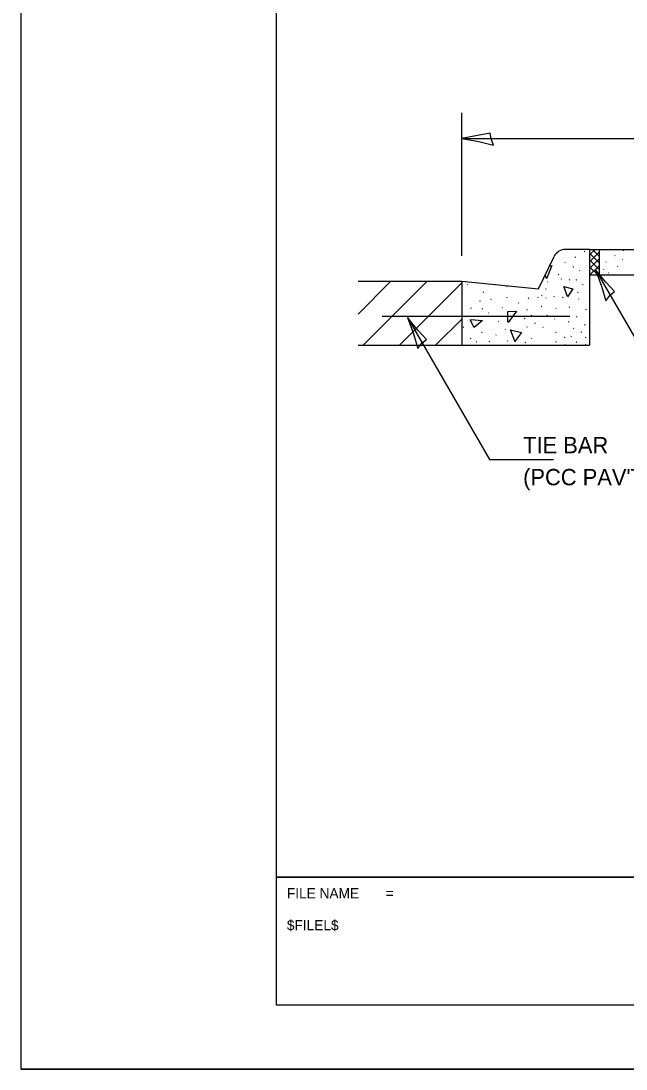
# Model space of a CAD drawing. Extents: x 1875357 to 1890680, y 2257528 to 2269761.
# Drawn here: x 1875357.4 to 1875594, y 2257796.4 to 2258206.2 of the extents above; entities that cross this region are included whole.
import ezdxf

# ---------------------------------------------------------------- set-up
doc = ezdxf.new("R2010")
doc.units = 0
for name, color, linetype in [('Design_PR_Median', 7, 'Continuous'), ('Design_PR_Roadway Dimensions', 7, 'Continuous'), ('IDS_Pavement Joint Keyed', 7, 'Continuous'), ('Level 24', 7, 'Continuous'), ('Sheets_50 Reference Boundary', 7, 'Continuous'), ('Sheets_General Details', 7, 'Continuous'), ('Sheets_Printer Plotting Border', 7, 'Continuous'), ('Topo_EOP', 7, 'Continuous'), ('XSC_Curb Surface', 7, 'Continuous'), ('XSC_Hatching', 7, 'Continuous'), ('XSC_PCC Pavement', 7, 'Continuous')]:
    doc.layers.add(name, color=color, linetype=linetype)

msp = doc.modelspace()

# ---------------------------------------------------------------- linework, layer by layer
at = {"layer": 'Design_PR_Median'}
for p, q in [((1875579.76, 2258116.91), (1875630.57, 2258116.91)), ((1875583.51, 2258116.91), (1875583.51, 2258106.91)), ((1875579.76, 2258106.91), (1875630.57, 2258106.91))]:
    msp.add_line(p, q, dxfattribs=at)
at = {"layer": 'Design_PR_Roadway Dimensions'}
for p, q in [((1875529.76, 2258114.41), (1875529.76, 2258170.29)), ((1875529.76, 2258160.29), (1875898.25, 2258160.29)), ((1875582.13, 2258108.93), (1875662.58, 2257969.59)), ((1875508.6, 2258090.23), (1875540.65, 2258034.71)), ((1875540.65, 2258034.71), (1875565.65, 2258034.71))]:
    msp.add_line(p, q, dxfattribs=at)
for points in [[(1875542.25, 2258157.68), (1875541.23, 2258160.08), (1875540.84, 2258162.38), (1875536, 2258161.37), (1875529.75, 2258160.29), (1875536.42, 2258159.08)], [(1875586.11, 2258096.8), (1875587.68, 2258098.89), (1875589.48, 2258100.38), (1875586.19, 2258104.06), (1875582.13, 2258108.93), (1875584.41, 2258102.55)], [(1875512.58, 2258078.09), (1875514.15, 2258080.18), (1875515.95, 2258081.67), (1875512.66, 2258085.35), (1875508.59, 2258090.22), (1875510.88, 2258083.84)]]:
    msp.add_lwpolyline(points, close=True, dxfattribs=at)
at = {"layer": 'IDS_Pavement Joint Keyed'}
msp.add_line((1875498.68, 2258090.76), (1875572.03, 2258090.76), dxfattribs=at)
at = {"layer": 'Sheets_50 Reference Boundary'}
msp.add_lwpolyline([(1875457.4, 2258871.38), (1877032.4, 2258871.38), (1877032.4, 2257871.39), (1875457.4, 2257871.39)], close=True, dxfattribs=at)
at = {"layer": 'Sheets_General Details'}
for p, q in [((1875357.4, 2258896.39), (1875357.4, 2257796.39)), ((1875457.4, 2257871.39), (1877032.4, 2257871.39)), ((1877057.4, 2257796.39), (1875357.4, 2257796.39))]:
    msp.add_line(p, q, dxfattribs=at)
msp.add_lwpolyline([(1875457.4, 2258871.39), (1877032.4, 2258871.39), (1877032.4, 2257821.39), (1875457.4, 2257821.39)], close=True, dxfattribs=at)
at = {"layer": 'Sheets_Printer Plotting Border'}
msp.add_lwpolyline([(1875357.4, 2257796.39), (1877057.4, 2257796.39), (1877057.4, 2258896.39), (1875357.4, 2258896.39)], close=True, dxfattribs=at)
at = {"layer": 'Topo_EOP'}
for p, q in [((1875489.27, 2258104.41), (1875529.76, 2258104.41)), ((1875489.27, 2258079.41), (1875529.76, 2258079.41))]:
    msp.add_line(p, q, dxfattribs=at)
at = {"layer": 'XSC_Curb Surface'}
for p, q in [((1875559.76, 2258101.41), (1875565.89, 2258114.09)), ((1875579.76, 2258116.91), (1875570.39, 2258116.91)), ((1875579.76, 2258116.91), (1875579.76, 2258079.41)), ((1875529.76, 2258104.41), (1875529.76, 2258079.41)), ((1875529.76, 2258104.41), (1875559.76, 2258101.41)), ((1875529.76, 2258079.41), (1875579.76, 2258079.41))]:
    msp.add_line(p, q, dxfattribs=at)
msp.add_arc((1875570.39, 2258111.91), 5, 90, 154.1858, dxfattribs=at)
at = {"layer": 'XSC_Hatching'}
for p, q in [((1875579.76, 2258114.73), (1875581.94, 2258116.91)), ((1875579.76, 2258112.07), (1875583.51, 2258115.82)), ((1875583.51, 2258111.65), (1875579.76, 2258115.4)), ((1875583.51, 2258114.3), (1875580.9, 2258116.91)), ((1875579.76, 2258109.42), (1875583.51, 2258113.17)), ((1875583.51, 2258109), (1875579.76, 2258112.75)), ((1875582.94, 2258106.91), (1875579.76, 2258110.1)), ((1875579.89, 2258106.91), (1875583.51, 2258110.52)), ((1875580.29, 2258106.91), (1875579.76, 2258107.44)), ((1875582.54, 2258106.91), (1875583.51, 2258107.87)), ((1875489.27, 2258091.58), (1875502.1, 2258104.41)), ((1875491.24, 2258079.41), (1875516.24, 2258104.41)), ((1875505.38, 2258079.41), (1875529.76, 2258103.78)), ((1875519.53, 2258079.41), (1875529.76, 2258089.64))]:
    msp.add_line(p, q, dxfattribs=at)
at = {"layer": 'XSC_PCC Pavement'}
for p, q in [((1875574.16, 2258113.84), (1875574.34, 2258114.02)), ((1875577.81, 2258116.05), (1875577.99, 2258116.22)), ((1875589.64, 2258114.39), (1875589.78, 2258114.53)), ((1875592.89, 2258116.3), (1875593.04, 2258116.44)), ((1875570.06, 2258111.71), (1875570.24, 2258111.89)), ((1875573.4, 2258110.04), (1875573.58, 2258110.22)), ((1875586.15, 2258111.92), (1875586.29, 2258112.06)), ((1875590.64, 2258110.16), (1875590.79, 2258110.3)), ((1875592.59, 2258112.84), (1875592.73, 2258112.98)), ((1875567.51, 2258106.96), (1875567.69, 2258107.14)), ((1875575.78, 2258108.5), (1875575.96, 2258108.67)), ((1875585.17, 2258109.07), (1875585.31, 2258109.21)), ((1875587.21, 2258107.58), (1875587.35, 2258107.72)), ((1875531.88, 2258103.18), (1875532.06, 2258103.35)), ((1875547.39, 2258102.26), (1875547.56, 2258102.44)), ((1875563.33, 2258104.08), (1875563.51, 2258104.25)), ((1875568.79, 2258105.3), (1875568.97, 2258105.48)), ((1875571.83, 2258104.92), (1875572.01, 2258105.1)), ((1875574.57, 2258104.93), (1875574.75, 2258105.1)), ((1875577.11, 2258103.06), (1875577.29, 2258103.24)), ((1875538.19, 2258100.14), (1875538.37, 2258100.31)), ((1875547.39, 2258098.01), (1875547.56, 2258098.18)), ((1875555.78, 2258097.74), (1875555.96, 2258097.92)), ((1875559.51, 2258098.12), (1875559.68, 2258098.3)), ((1875561.05, 2258098.76), (1875561.23, 2258098.93)), ((1875562.61, 2258101.38), (1875562.79, 2258101.55)), ((1875562.64, 2258097.78), (1875562.81, 2258097.96)), ((1875565.9, 2258098.39), (1875566.08, 2258098.56)), ((1875569.21, 2258097.97), (1875569.39, 2258098.15)), ((1875575.18, 2258100.06), (1875575.35, 2258100.24)), ((1875575.44, 2258097.44), (1875575.62, 2258097.61)), ((1875533.36, 2258093.87), (1875533.54, 2258094.04)), ((1875536.9, 2258096.64), (1875537.07, 2258096.82)), ((1875537.81, 2258093.6), (1875537.99, 2258093.78)), ((1875541.12, 2258097.36), (1875541.29, 2258097.54)), ((1875545.56, 2258094.06), (1875545.74, 2258094.23)), ((1875551.95, 2258095.88), (1875552.12, 2258096.06)), ((1875560.86, 2258094.49), (1875561.04, 2258094.66)), ((1875566.55, 2258093.79), (1875566.73, 2258093.97)), ((1875571.83, 2258094.28), (1875572.01, 2258094.46)), ((1875578.33, 2258093.33), (1875578.51, 2258093.51)), ((1875540.2, 2258091.89), (1875540.38, 2258092.07)), ((1875554.36, 2258089.81), (1875554.54, 2258089.99)), ((1875555.25, 2258093.26), (1875555.43, 2258093.43)), ((1875557.06, 2258091.07), (1875557.24, 2258091.24)), ((1875563.14, 2258091.07), (1875563.32, 2258091.24)), ((1875565.99, 2258089.58), (1875566.17, 2258089.76)), ((1875574.72, 2258090.48), (1875574.9, 2258090.66)), ((1875530.36, 2258086.45), (1875530.54, 2258086.63)), ((1875544.16, 2258088.55), (1875544.33, 2258088.72)), ((1875546.78, 2258085.54), (1875546.95, 2258085.72)), ((1875555.24, 2258086.51), (1875555.41, 2258086.68)), ((1875558.39, 2258087.99), (1875558.57, 2258088.17)), ((1875561.47, 2258086.35), (1875561.65, 2258086.53)), ((1875571.57, 2258088.55), (1875571.74, 2258088.72)), ((1875573.44, 2258086.01), (1875573.62, 2258086.19)), ((1875577.84, 2258087.29), (1875578.01, 2258087.47)), ((1875529.76, 2258082.66), (1875529.85, 2258082.76)), ((1875533.25, 2258082.05), (1875533.43, 2258082.22)), ((1875537.62, 2258084.44), (1875537.8, 2258084.62)), ((1875543.05, 2258083.34), (1875543.23, 2258083.52)), ((1875547.64, 2258081.03), (1875547.81, 2258081.21)), ((1875556.87, 2258082.06), (1875557.05, 2258082.24)), ((1875566.56, 2258084.45), (1875566.74, 2258084.63)), ((1875569.98, 2258082.4), (1875570.16, 2258082.58)), ((1875572.57, 2258082.86), (1875572.74, 2258083.04)), ((1875576.51, 2258084.52), (1875576.68, 2258084.69)), ((1875578.22, 2258082.43), (1875578.39, 2258082.6)), ((1875535.45, 2258080.75), (1875535.63, 2258080.93)), ((1875540.54, 2258080.83), (1875540.72, 2258081.01)), ((1875554.63, 2258080.43), (1875554.81, 2258080.6)), ((1875566.6, 2258080.69), (1875566.78, 2258080.87)), ((1875570.14, 2258079.51), (1875570.31, 2258079.69)), ((1875574.58, 2258080.54), (1875574.76, 2258080.72)), ((1875578.19, 2258079.67), (1875578.37, 2258079.84))]:
    msp.add_line(p, q, dxfattribs=at)
for points in [[(1875564.05, 2258110.28), (1875565.07, 2258110.65), (1875562.97, 2258105.43)], [(1875562.94, 2258105.51), (1875562.45, 2258106.97)], [(1875571.09, 2258098.52), (1875569.76, 2258102.32), (1875573.25, 2258101.48), (1875571.15, 2258098.4)], [(1875533.33, 2258089.53), (1875537.93, 2258089.08), (1875534.7, 2258086.3), (1875533.1, 2258089.39)], [(1875547.84, 2258088.38), (1875547.84, 2258092.63), (1875551.25, 2258092.76), (1875547.89, 2258088.25)], [(1875550.5, 2258081.03), (1875548.86, 2258085.5), (1875553.11, 2258084.44), (1875550.46, 2258080.72)]]:
    msp.add_lwpolyline(points, dxfattribs=at)

# ---------------------------------------------------------------- texts
at = {"layer": 'Level 24'}
for s, p in [('TIE BAR', (1875553.78, 2258037.15)), ("(PCC PAV'T.)", (1875553.78, 2258024.65))]:
    msp.add_text(s, height=6.4, dxfattribs=at).set_placement(p)
at = {"layer": 'Sheets_General Details'}
for s, p in [('FILE NAME', (1875461.4, 2257863.14)), ('=', (1875500.02, 2257863.14)), ('$FILEL$', (1875461.4, 2257850.64))]:
    msp.add_text(s, height=4, rotation=360, dxfattribs=at).set_placement(p)

doc.saveas('drawing.dxf')
